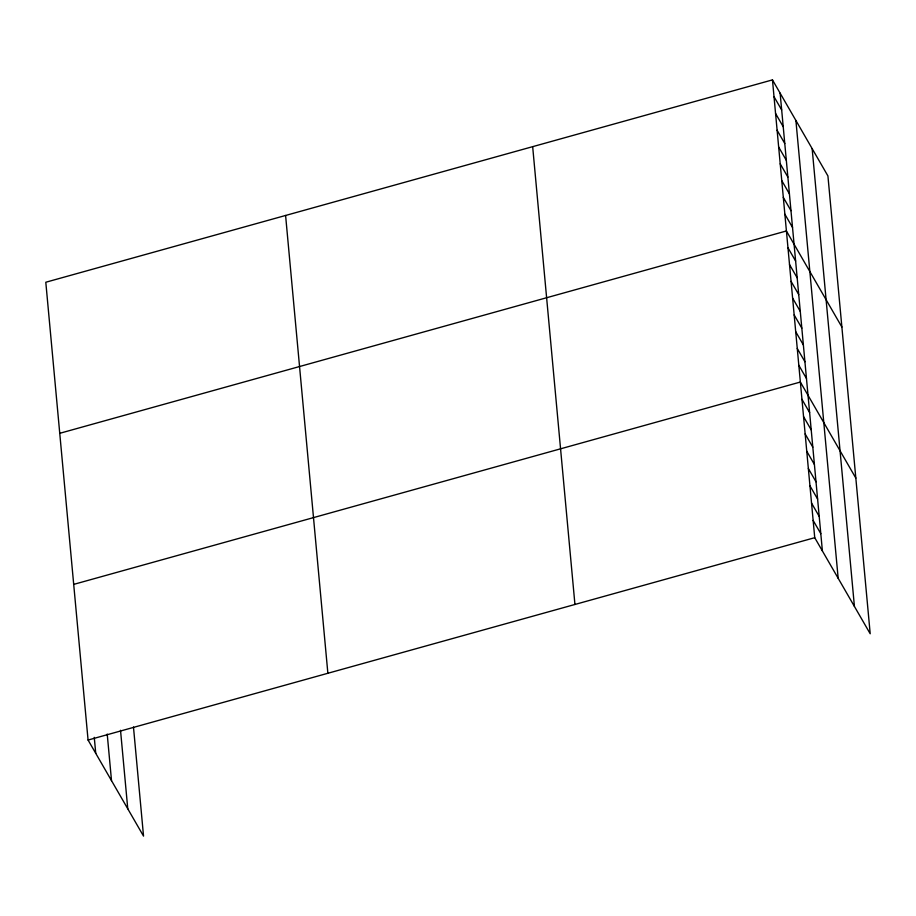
<?xml version="1.0" encoding="UTF-8"?>
<svg xmlns="http://www.w3.org/2000/svg" width="916" height="916" viewBox="0 0 916 916"><rect width="100%" height="100%" fill="white"/><g stroke="black" fill="none" stroke-linecap="round" stroke-linejoin="round"><path stroke-width="1.37" d="M772.463 79.887L814.736 537.692L870.2 633.758L827.927 175.952L772.463 79.887L45.8 282.243L88.073 740.048L143.537 836.113L133.473 727.018M59.746 433.314L786.409 230.969L841.873 327.035M73.704 584.385L800.366 382.041L855.83 478.106M88.073 740.048L814.736 537.692M774.009 96.672L781.669 109.943M775.554 113.458L783.226 126.74M777.112 130.244L784.772 143.526M778.657 147.029L786.317 160.311M780.214 163.815L787.875 177.097M781.76 180.601L789.42 193.883M783.306 197.387L790.977 210.669M784.863 214.184L792.523 227.454M787.955 247.755L795.626 261.026M789.512 264.541L797.172 277.811M791.058 281.327L798.729 294.597M792.615 298.112L800.275 311.383M794.161 314.898L801.821 328.168M795.706 331.684L803.378 344.954M797.263 348.469L804.924 361.74M798.809 365.255L806.469 378.526M801.958 399.33L809.618 412.612M803.55 416.631L811.221 429.902M805.153 433.921L812.813 447.191M806.744 451.222L814.416 464.492M808.347 468.511L816.007 481.782M809.939 485.812L817.61 499.083M811.542 503.102L819.202 516.372M813.133 520.403L820.805 533.673M812.149 148.632L854.422 606.438M795.901 120.488L838.174 578.294M780.123 93.157L822.396 550.963M532.665 146.663L574.939 604.468M285.597 215.466L327.871 673.271M120.523 730.292L127.771 808.794M107.218 734.071L111.512 780.638M94.268 737.346L95.745 753.318"/></g></svg>
